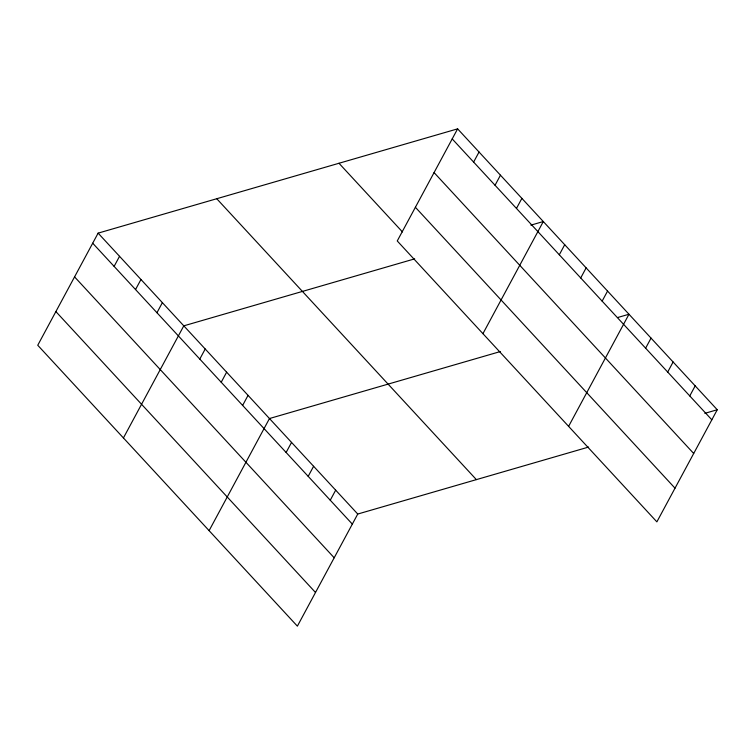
<?xml version="1.0" encoding="UTF-8"?>
<svg xmlns="http://www.w3.org/2000/svg" width="755" height="755" viewBox="0 0 755 755"><rect width="100%" height="100%" fill="white"/><g stroke="black" fill="none" stroke-linecap="round" stroke-linejoin="round"><path stroke-width="1.13" d="M457.624 128.85L397.253 240.958L656.878 521.865L717.25 409.748L457.624 128.85L98.122 233.135L37.75 345.252L297.376 626.15L357.747 514.042L588.607 447.064M114.118 266.373L119.535 256.313M135.541 289.552L140.959 279.492M156.955 312.721L162.372 302.661M123.424 437.947L183.795 325.839L414.665 258.861M199.792 359.069L205.209 349.008M221.215 382.247L226.632 372.187M242.638 405.416L248.055 395.356M209.107 530.642L269.469 418.534L500.338 351.556M286.117 452.471L291.543 442.411M473.621 162.08L479.048 152.019M308.191 476.348L313.608 466.288M495.044 185.258L500.461 175.198M330.256 500.225L335.673 490.165M516.467 208.427L521.884 198.367M482.936 333.663L543.298 221.545L530.869 225.15M559.304 254.784L564.721 244.714M580.718 277.953L586.135 267.893M602.141 301.132L607.558 291.071M568.609 426.358L628.981 314.24L617.675 317.515M645.629 348.178L651.046 338.117M667.694 372.055L673.111 361.994M689.768 395.931L695.185 385.871M704.821 413.353L717.25 409.748M452.207 138.911L711.833 419.808M434.068 172.584L693.703 453.491M415.392 207.285L675.017 488.183M338.986 163.259L402.453 231.927M216.751 198.725L476.377 479.623M98.122 233.135L357.747 514.042M92.695 243.204L352.33 524.102M74.566 276.877L334.191 557.775M55.879 311.579L315.505 592.477"/></g></svg>
